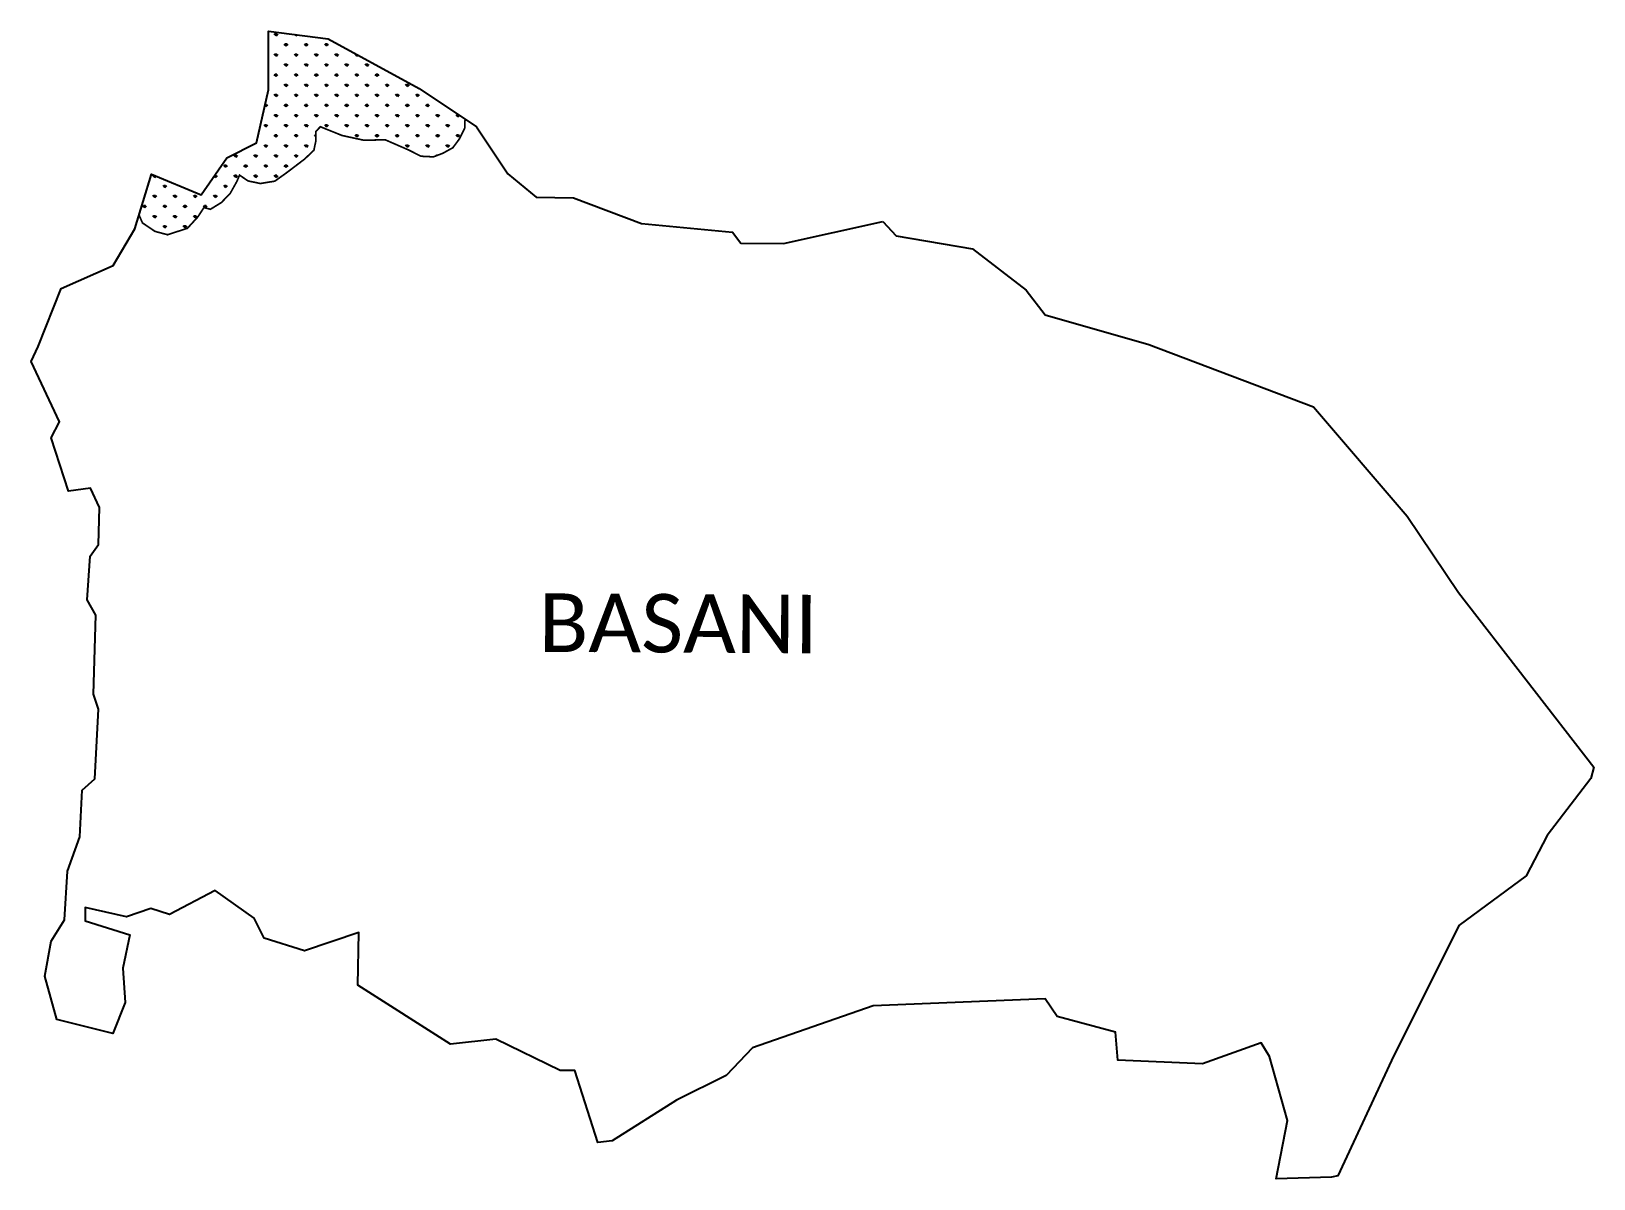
# Model space of a CAD drawing. Header units: metres. Extents: x 318166 to 320944, y 1886175 to 1888215.
import ezdxf

# ---------------------------------------------------------------- set-up
doc = ezdxf.new("R2010")
doc.units = ezdxf.units.M
for name, color, linetype in [('MANGROOVES', 112, 'Continuous'), ('village', 3, 'Continuous'), ('VILLAGE NAME', 250, 'Continuous')]:
    doc.layers.add(name, color=color, linetype=linetype)
doc.styles.get("Standard").update_dxf_attribs({"font": 'simplex.shx'})

msp = doc.modelspace()

# ---------------------------------------------------------------- hatches: boundary and pattern name
at = {"layer": 'MANGROOVES'}
h = msp.add_hatch(dxfattribs=at)
h.set_pattern_fill('GRASS', color=256)
h.paths.add_polyline_path([(318855.9, 1888112.9), (318693.9, 1888201.6), (318588, 1888214.8), (318588.3, 1888110.5), (318566.9, 1888016.7), (318513.8, 1887989.7), (318468.4, 1887923.9), (318380, 1887961), (318358, 1887888), (318364, 1887874.2), (318386.3, 1887859.1), (318408.5, 1887853.2), (318443.9, 1887864.6), (318462.4, 1887884.8), (318473.3, 1887901.5), (318484.8, 1887898.4), (318504.4, 1887910.5), (318520.1, 1887926.9), (318531.7, 1887947.7), (318536.6, 1887959.1), (318551.6, 1887948.8), (318573.7, 1887944.2), (318599.2, 1887948.4), (318620.4, 1887963.5), (318652.4, 1887987.8), (318668.7, 1888003.3), (318672.4, 1888020.9), (318672, 1888036.5), (318680.2, 1888045.1), (318718.9, 1888029.5), (318758.1, 1888021), (318795.2, 1888022), (318838, 1888003.4), (318858.9, 1887992.7), (318881.1, 1887991.6), (318897.6, 1887997.8), (318915.7, 1888007.8), (318927.2, 1888023.3), (318936.7, 1888042.4), (318937.4, 1888058.6)])

# ---------------------------------------------------------------- linework, layer by layer
at = {"color": 3, "flags": 128}
for points in [[(319703.8, 1887851.3), (319839.3, 1887828.1)], [(320152.8, 1887658.1), (320445.4, 1887547.3)]]:
    msp.add_lwpolyline(points, dxfattribs=at)
at = {"layer": 'MANGROOVES', "const_width": 3.02, "flags": 128}
msp.add_lwpolyline([(318358.1, 1887887.9), (318364, 1887874.2), (318386.3, 1887859.1), (318408.5, 1887853.2), (318443.9, 1887864.6), (318462.4, 1887884.8), (318473.3, 1887901.5), (318484.8, 1887898.4), (318504.4, 1887910.5), (318520.1, 1887926.9), (318531.7, 1887947.7), (318536.6, 1887959.1), (318551.6, 1887948.8), (318573.7, 1887944.2), (318599.2, 1887948.4), (318620.4, 1887963.5), (318652.4, 1887987.8), (318668.7, 1888003.3), (318672.4, 1888020.9), (318672, 1888036.5), (318680.2, 1888045.1), (318718.9, 1888029.5), (318758.1, 1888021), (318795.2, 1888022), (318838, 1888003.4), (318858.9, 1887992.7), (318881.1, 1887991.6), (318897.6, 1887997.8), (318915.7, 1888007.8), (318927.2, 1888023.3), (318936.7, 1888042.4), (318937.4, 1888058.6)], dxfattribs=at)
at = {"layer": 'village', "color": 3}
for points in [[(320445.4, 1887547.3, 0), (320611.9, 1887353.2, 0), (320703, 1887217.2, 0), (320943.5, 1886906.7, 0), (320938.6, 1886886.7, 0), (320860.6, 1886785.5, 0), (320823.2, 1886713.9, 0), (320703.7, 1886625.5, 0), (320583.9, 1886385.4, 0), (320488.8, 1886180.9, 0), (320477.6, 1886178.1, 0), (320379, 1886175.5, 0), (320399.2, 1886279, 0), (320367.3, 1886392.5, 0), (320352.2, 1886417, 0), (320248.4, 1886379.8, 0), (320097.7, 1886386.4, 0), (320093.6, 1886435.8, 0), (319989.6, 1886463.6, 0), (319968.2, 1886495.2, 0), (319662.7, 1886482.9, 0), (319448.5, 1886408, 0), (319401.5, 1886359, 0), (319313.2, 1886315.3, 0), (319199.1, 1886242.6, 0), (319173.4, 1886239.7, 0), (319132.5, 1886367.7, 0), (319106.7, 1886367.7, 0), (318991.8, 1886423.6, 0), (318911.3, 1886414.7, 0), (318747.1, 1886519.6, 0), (318748.5, 1886613, 0), (318651.8, 1886580.7, 0), (318580.6, 1886603.1, 0), (318562.5, 1886638.4, 0), (318493.1, 1886687.9, 0), (318412.1, 1886645, 0), (318378.8, 1886655.7, 0), (318335.4, 1886641.2, 0), (318262, 1886657.8, 0), (318262.1, 1886633.8, 0), (318341.7, 1886609, 0), (318329, 1886549.6, 0), (318333.2, 1886488.4, 0), (318311.6, 1886433.8, 0), (318211.6, 1886458.6, 0), (318190.6, 1886535.2, 0), (318202, 1886597.8, 0), (318225.6, 1886635.7, 0), (318231, 1886721.8, 0), (318252.8, 1886783.4, 0), (318256.8, 1886866.2, 0), (318279.2, 1886886.3, 0), (318285.9, 1887010.1, 0), (318276.7, 1887036.5, 0), (318281.3, 1887176.9, 0), (318265.8, 1887204.2, 0), (318270.8, 1887281.7, 0), (318286, 1887302.4, 0), (318287.4, 1887368.2, 0), (318271.4, 1887402.9, 0), (318232.3, 1887397.6, 0), (318201.9, 1887492.3, 0), (318216.3, 1887520.4, 0), (318166.3, 1887627.7, 0), (318178.6, 1887654.7, 0), (318219.4, 1887757.6, 0), (318312.2, 1887798.4, 0), (318350.6, 1887863.5, 0), (318380, 1887961, 0), (318468.4, 1887923.9, 0), (318513.8, 1887989.7, 0), (318566.9, 1888016.7, 0), (318588.3, 1888110.5, 0), (318588, 1888214.8, 0), (318693.9, 1888201.6, 0), (318855.9, 1888112.9, 0), (318957.9, 1888044.9, 0), (319013.7, 1887961.2, 0), (319063.6, 1887919.7, 0), (319130, 1887919, 0), (319251.1, 1887873.3, 0), (319412.5, 1887857.9, 0), (319427.8, 1887838.4, 0), (319503.6, 1887837.4, 0), (319680.1, 1887876.5, 0), (319680.1, 1887876.5, 0)], [(319680.1, 1887876.5, 0), (319703.8, 1887851.3, 0)], [(319839.3, 1887828.1, 0), (319934.9, 1887754.6, 0), (319968.2, 1887711.1, 0), (320152.8, 1887658.1, 0)]]:
    msp.add_polyline3d(points, dxfattribs=at)

# ---------------------------------------------------------------- texts
at = {"layer": 'VILLAGE NAME', "insert": (319068.8, 1887215.9), "char_height": 104.042, "attachment_point": 1, "rotation": 359.6762}
msp.add_mtext_dynamic_manual_height_columns('{\\fCalibri|b0|i0|c0|p34;BASANI}', width=810.513, gutter_width=520.2, heights=[0], dxfattribs=at)

doc.saveas('drawing.dxf')
